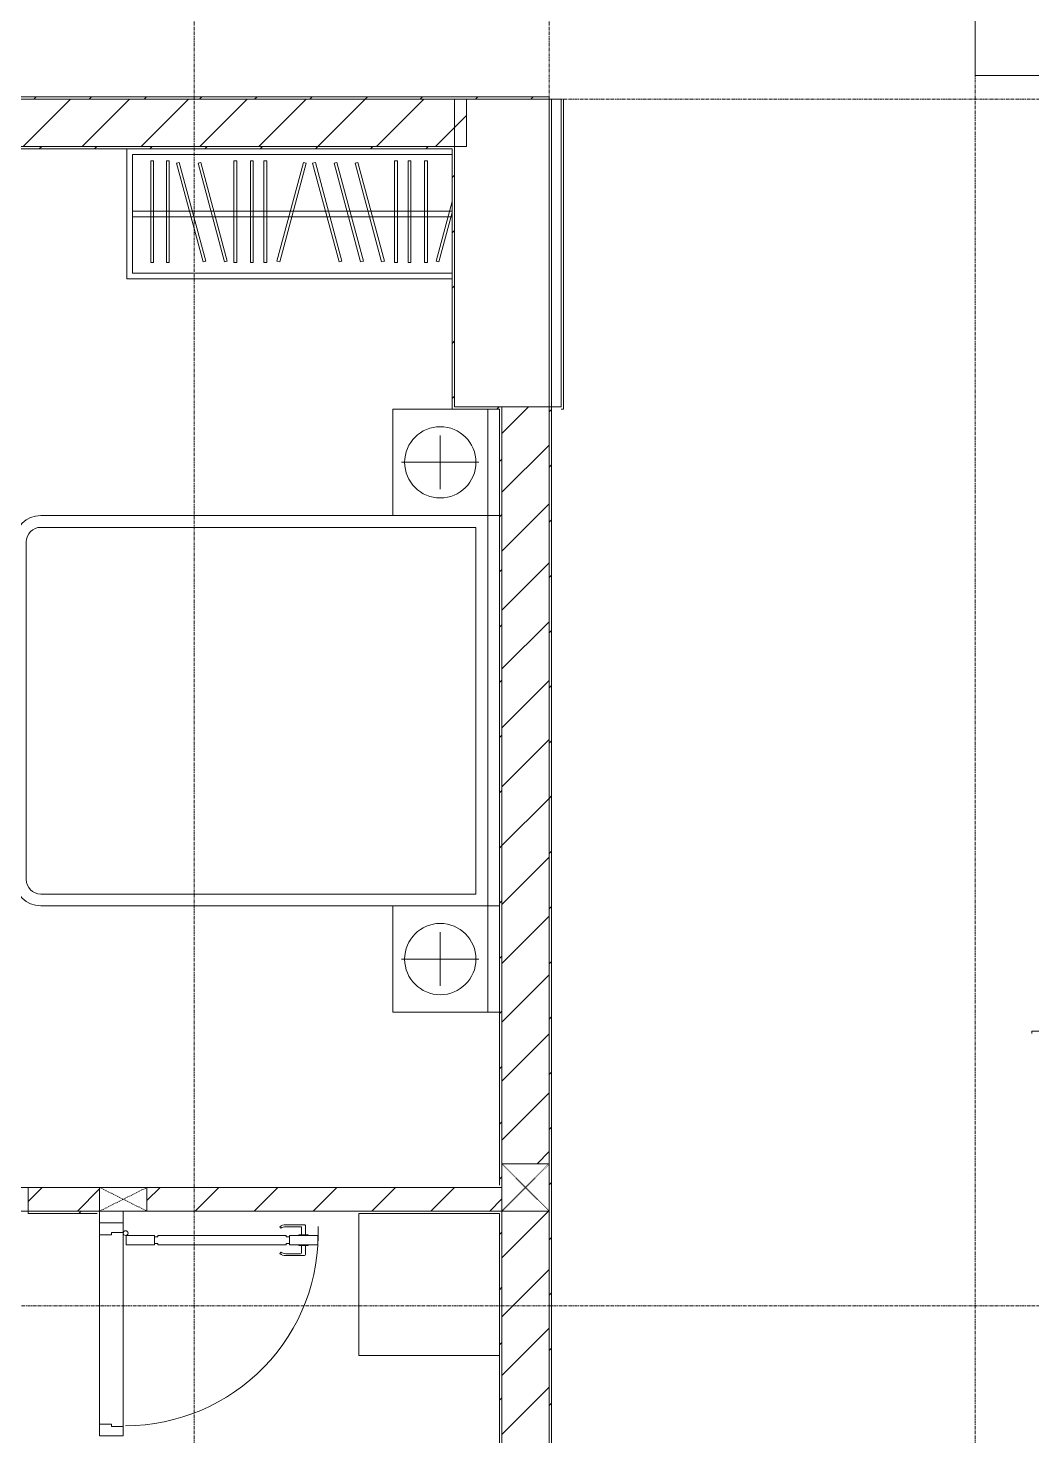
# Model space of a CAD drawing. Header units: millimetres. Extents: x 5357 to 201988, y -16345 to 109895.
# Drawn here: x 114251 to 118492, y 27887 to 33837 of the extents above; entities that cross this region are included whole.
import ezdxf

# ---------------------------------------------------------------- set-up
doc = ezdxf.new("R2010")
doc.units = ezdxf.units.MM
doc.linetypes.add('Dash', pattern=[6, 3, -3])
doc.linetypes.add('Grid Line', pattern=[22.225, 12.7, -3.175, 3.175, -3.175])
for name, color, linetype, lineweight in [('0-1', 7, 'Continuous', 5), ('A-DETL-GENF-1', 53, 'Continuous', 9), ('A-DOOR-1', 53, 'Continuous', 9), ('A-FLOR-1', 10, 'Continuous', 9), ('A-FLOR-2', 53, 'Continuous', 9), ('A-WALL', 113, 'Continuous', 9), ('A-WALL-1', 9, 'Continuous', 18), ('A-WALL-2', 53, 'Continuous', 9), ('A-WALL-4', 113, 'Continuous', 18), ('A-WALL-PATT-1', 10, 'Continuous', 9), ('A-WALL-PATT-2', 53, 'Continuous', 9), ('A-WALL-PATT-3', 111, 'Continuous', 9), ('G-IMPT-1', 254, 'Continuous', 9), ('I-FURN-1', 53, 'Continuous', 9), ('I-WALL-1', 9, 'Continuous', 18), ('I-WALL-3', 2, 'Continuous', 18), ('S-COLS', 52, 'Continuous', 9), ('S-COLS-2', 9, 'Continuous', 18), ('S-COLS-4', 53, 'Continuous', 9), ('S-COLS-5', 52, 'Continuous', 18), ('S-COLS-6', 52, 'Dash', 9), ('S-COLS-HDLN', 52, 'Dash', 9), ('S-COLS-HDLN-1', 53, 'Dash', 9), ('S-GRID-1', 1, 'Grid Line', 9)]:
    doc.layers.add(name, color=color, linetype=linetype, lineweight=lineweight)
pattern_1 = [(45, (0, 0), (-124.4508, 124.4508), [])]
pattern_2 = [(45, (0, 0), (-116.67262, 116.67262), [])]

# ---------------------------------------------------------------- blocks, each defined once
blk = doc.blocks.new('NCV_TKTC_KET CAU_rvt-1-TKCS_MB SÂN ĐƯỜNG NỘI BỘ')
at = {"layer": 'A-FLOR-1'}
for p, q in [((118252.6, 33636.9), (118252.6, 35387.4)), ((118252.6, 35387.4), (118252.6, 33636.9)), ((118852.6, 33636.9), (118252.6, 33636.9)), ((118252.6, 33636.9), (118852.6, 33636.9)), ((114752.6, 28836.9), (114652.6, 28836.9)), ((114652.6, 28836.9), (114652.6, 28786.9)), ((114652.6, 28786.9), (114652.6, 28836.9)), ((114652.6, 28836.9), (114752.6, 28836.9)), ((114752.6, 28836.9), (114652.6, 28836.9)), ((114652.6, 28836.9), (114652.6, 28786.9)), ((115506.7, 28836.9), (114752.6, 28836.9)), ((114752.6, 28836.9), (115506.7, 28836.9)), ((115506.7, 28836.9), (114752.6, 28836.9)), ((114652.6, 28786.9), (114652.6, 28746.9)), ((114652.6, 28746.9), (114652.6, 28786.9)), ((114652.6, 28786.9), (114652.6, 28746.9)), ((114652.6, 28746.9), (114652.6, 27926.9)), ((114652.6, 27926.9), (114652.6, 28746.9)), ((114652.6, 28746.9), (114652.6, 27926.9)), ((114652.6, 27926.9), (114652.6, 27886.9)), ((114652.6, 27886.9), (114652.6, 27926.9)), ((114652.6, 27926.9), (114652.6, 27886.9))]:
    blk.add_line(p, q, dxfattribs=at)
at = {"layer": 'S-COLS-2'}
for p, q in [((116502.6, 33536.9), (116052.6, 33536.9)), ((116052.6, 33536.9), (116052.6, 32236.9)), ((116502.6, 32236.9), (116502.6, 33536.9)), ((116052.6, 32236.9), (116502.6, 32236.9))]:
    blk.add_line(p, q, dxfattribs=at)
blk = doc.blocks.new('DOOR_CW_01 CANH MO-PANEL KINH - DIW_01-900x2200-CỬA GỖ VÂN LAMINATE-553393-TKCS_MB SÂN ĐƯỜNG NỘI BỘ')
at = {"layer": 'A-DETL-GENF-1'}
for p, q in [((-397, 872), (-357, 872)), ((-397, 752), (-397, 872)), ((-357, 872), (-357, 752)), ((-442, 737), (-442, 816.5)), ((-399, 820.5), (-438, 820.5)), ((-434, 799.5), (-434, 737)), ((-399, 803.5), (-430, 803.5)), ((-399, 831.8), (-397, 831.8)), ((-399, 792.2), (-399, 831.8)), ((-397, 792.2), (-399, 792.2)), ((-397, 792.2), (-397, 831.8)), ((-357, 792.2), (-357, 831.8)), ((-355, 831.8), (-357, 831.8)), ((-357, 792.2), (-355, 792.2)), ((-355, 792.2), (-355, 831.8)), ((-355, 820.5), (-316, 820.5)), ((-355, 803.5), (-324, 803.5)), ((-320, 799.5), (-320, 737)), ((-312, 737), (-312, 816.5)), ((-433.9, 711.2), (-427.3, 715.8)), ((-357, 752), (-397, 752)), ((-397, 738), (-391, 738)), ((-397, 738), (-397, 196)), ((-363, 752), (-391, 752)), ((-391, 752), (-391, 738)), ((-363, 738), (-363, 752)), ((-357, 738), (-363, 738)), ((-357, 196), (-357, 738)), ((-320.1, 711.2), (-326.7, 715.8)), ((-397, 196), (-391, 196)), ((-357, 182), (-397, 182)), ((-397, 182), (-397, 62)), ((-391, 196), (-391, 182)), ((-391, 182), (-363, 182)), ((-357, 196), (-363, 196)), ((-363, 182), (-363, 196)), ((-357, 62), (-357, 182)), ((-397, 62), (-357, 62))]:
    blk.add_line(p, q, dxfattribs=at)
blk.add_circle((-407, 60), 10, dxfattribs=at)
for centre, radius, start, end in [((-407, 60), 814, 360, 92), ((-438, 816.5), 4, 90, 180), ((-430, 799.5), 4, 90, 180), ((-324, 799.5), 4, 360, 90), ((-316, 816.5), 4, 0, 90), ((-397, 737), 45, 180, 215), ((-397, 737), 37, 180, 215), ((-357, 737), 37, 325, 0), ((-357, 737), 45, 325, 0)]:
    blk.add_arc(centre, radius, start, end, dxfattribs=at)
at = {"layer": 'A-DOOR-1'}
for p, q in [((-410, 50), (-450, 50)), ((-450, 50), (-450, -50)), ((-410, 0), (-410, 50)), ((-400, 0), (-410, 0)), ((-407, 50), (-382, 50)), ((-400, -50), (-400, 0)), ((410, 0), (400, 0)), ((400, 0), (400, -50)), ((450, 50), (410, 50)), ((410, 50), (410, 0)), ((450, -50), (450, 50)), ((-450, -50), (-400, -50)), ((400, -50), (450, -50))]:
    blk.add_line(p, q, dxfattribs=at)
blk = doc.blocks.new('GIUONG NGU-2TAB-1600x2000 - GIUONG NGU-2TAB-1600x2000-851491-TKCS_MB SÂN ĐƯỜNG NỘI BỘ')
at = {"layer": 'I-FURN-1'}
for p, q in [((569.6, 2050), (1997.1, 2050)), ((1997.1, 2050), (569.6, 2050)), ((1997.1, 2000), (569.6, 2000)), ((458.5, 50), (458.5, 1938.9)), ((458.5, 1938.9), (458.5, 50)), ((508.5, 1938.9), (508.5, 100)), ((2058.2, 100), (2058.2, 1938.9)), ((2108.2, 1938.9), (2108.2, 50)), ((2108.2, 50), (2108.2, 1938.9)), ((8.5, 50), (8.5, 450.3)), ((8.5, 450.3), (458.5, 450.3)), ((8.5, 450.3), (458.5, 450.3)), ((8.5, 50), (8.5, 450.3)), ((458.5, 450.3), (458.5, 50)), ((458.5, 450.3), (458.5, 50)), ((2108.2, 50), (2108.2, 450.3)), ((2108.2, 450.3), (2558.2, 450.3)), ((2108.2, 450.3), (2108.2, 50)), ((2558.2, 450.3), (2108.2, 450.3)), ((2558.2, 450.3), (2558.2, 50)), ((2558.2, 50), (2558.2, 450.3)), ((233.5, 86.8), (233.5, 413.5)), ((2333.2, 86.8), (2333.2, 413.5)), ((120.2, 250.2), (346.8, 250.2)), ((2446.5, 250.2), (2219.8, 250.2)), ((508.5, 100), (2058.2, 100)), ((458.5, 50), (8.5, 50)), ((8.5, 0), (8.5, 50)), ((8.5, 50), (458.5, 50)), ((458.5, 50), (8.5, 50)), ((2108.2, 50), (458.5, 50)), ((458.5, 50), (458.5, 0)), ((458.5, 0), (458.5, 50)), ((458.5, 50), (2108.2, 50)), ((458.5, 50), (2108.2, 50)), ((2558.2, 50), (2108.2, 50)), ((2108.2, 50), (2558.2, 50)), ((2108.2, 0), (2108.2, 50)), ((2108.2, 50), (2108.2, 0)), ((2108.2, 50), (2558.2, 50)), ((2558.2, 50), (2558.2, 0))]:
    blk.add_line(p, q, dxfattribs=at)
for centre in [(233.5, 250.2), (2333.2, 250.2)]:
    blk.add_circle(centre, 150.7, dxfattribs=at)
for centre, radius, start, end in [((569.6, 1938.9), 111.1, 90, 180), ((569.6, 1938.9), 111.1, 90, 180), ((1997.1, 1938.9), 111.1, 360, 89.21368), ((1997.1, 1938.9), 111.1, 0, 88.98134), ((569.6, 1938.9), 61.1, 90, 180), ((1997.1, 1938.9), 61.1, 360, 90)]:
    blk.add_arc(centre, radius, start, end, dxfattribs=at)
blk = doc.blocks.new('TU QUAN AO-SUITE ROOM_3 - TU QUAN AO-SUITE ROOM_3-850635-TKCS_MB SÂN ĐƯỜNG NỘI BỘ')
at = {"layer": 'I-FURN-1'}
for p, q in [((-550, 1500), (0, 1500)), ((-550, 125), (-550, 1500)), ((0, 1500), (-550, 1500)), ((-550, 1500), (-550, 125)), ((-24, 1476), (-526, 1476)), ((-526, 1476), (-526, 600)), ((-526, 1476), (-526, 125)), ((-287, 576), (-287, 1476)), ((-263, 576), (-263, 1476)), ((-24, 124.8), (-24, 1476)), ((-480.1, 1386.9), (-480.1, 1398.9)), ((-480.1, 1398.9), (-50.1, 1398.9)), ((-480.1, 1386.9), (-480.1, 1398.9)), ((-50.1, 1386.9), (-480.1, 1386.9)), ((-50.1, 1398.9), (-50.1, 1386.9)), ((-480.1, 1320.5), (-480.1, 1332.5)), ((-480.1, 1332.5), (-50.1, 1332.5)), ((-480.1, 1320.5), (-480.1, 1332.5)), ((-50.1, 1320.5), (-480.1, 1320.5)), ((-50.1, 1332.5), (-50.1, 1320.5)), ((-478.3, 1178.1), (-61.3, 1289.9)), ((-58.2, 1278.3), (-475.2, 1166.5)), ((-61.3, 1289.9), (-58.2, 1278.3)), ((-478.3, 1086.9), (-61.3, 1198.6)), ((-61.3, 1198.6), (-58.2, 1187.1)), ((-475.2, 1166.5), (-478.3, 1178.1)), ((-58.2, 1187.1), (-475.2, 1075.3)), ((-475.2, 1075.3), (-478.3, 1086.9)), ((-480.1, 1035.3), (-480.1, 1047.3)), ((-480.1, 1047.3), (-50.1, 1047.3)), ((-480.1, 1035.3), (-480.1, 1047.3)), ((-50.1, 1035.3), (-480.1, 1035.3)), ((-50.1, 1047.3), (-50.1, 1035.3)), ((-480.1, 965.8), (-480.1, 977.8)), ((-480.1, 977.8), (-50.1, 977.8)), ((-480.1, 965.8), (-480.1, 977.8)), ((-50.1, 965.8), (-480.1, 965.8)), ((-50.1, 977.8), (-50.1, 965.8)), ((-480.1, 908.6), (-480.1, 920.6)), ((-480.1, 920.6), (-50.1, 920.6)), ((-480.1, 908.6), (-480.1, 920.6)), ((-50.1, 908.6), (-480.1, 908.6)), ((-50.1, 920.6), (-50.1, 908.6)), ((-475.2, 865.5), (-478.3, 853.9)), ((-478.3, 853.9), (-61.3, 742.1)), ((-58.2, 753.7), (-475.2, 865.5)), ((-478.3, 603.1), (-61.3, 714.9)), ((-61.3, 742.1), (-58.2, 753.7)), ((-61.3, 714.9), (-58.2, 703.3)), ((-58.2, 703.3), (-475.2, 591.5)), ((-526, 125), (-526, 600)), ((-478.3, 511.9), (-61.3, 623.6)), ((-475.2, 591.5), (-478.3, 603.1)), ((-58.2, 612.1), (-475.2, 500.3)), ((-61.3, 623.6), (-58.2, 612.1)), ((-550, 125), (-550, 576)), ((-287, 125), (-287, 576)), ((-263, 125), (-263, 576)), ((-478.3, 423.1), (-61.3, 534.9)), ((-475.2, 500.3), (-478.3, 511.9)), ((-58.2, 523.3), (-475.2, 411.5)), ((-61.3, 534.9), (-58.2, 523.3)), ((-475.2, 411.5), (-478.3, 423.1)), ((-480.1, 368.4), (-480.1, 356.4)), ((-50.1, 368.4), (-480.1, 368.4)), ((-50.1, 356.4), (-50.1, 368.4)), ((-480.1, 356.4), (-50.1, 356.4)), ((-480.1, 311.2), (-480.1, 299.2)), ((-50.1, 311.2), (-480.1, 311.2)), ((-480.1, 299.2), (-50.1, 299.2)), ((-50.1, 299.2), (-50.1, 311.2)), ((-480.1, 241.7), (-480.1, 229.7)), ((-50.1, 241.7), (-480.1, 241.7)), ((-50.1, 229.7), (-50.1, 241.7)), ((-480.1, 229.7), (-50.1, 229.7)), ((-475.2, 192.7), (-478.3, 181.1)), ((-478.3, 181.1), (-269, 125)), ((-222.7, 125), (-475.2, 192.7))]:
    blk.add_line(p, q, dxfattribs=at)
blk = doc.blocks.new('MAY GIAT - MAY GIAT_dwg-348053-TKCS_MB SÂN ĐƯỜNG NỘI BỘ')
at = {"layer": 'G-IMPT-1', "flags": 128}
blk.add_lwpolyline([(5, 596.6), (5, 2.3), (605, 2.3), (605, 596.6)], dxfattribs=at)
blk = doc.blocks.new('MAY GIAT - MAY GIAT-401071-TKCS_MB SÂN ĐƯỜNG NỘI BỘ')
at = {"layer": 'I-FURN-1'}
for p, q in [((5, -2.3), (605, -2.3)), ((5, -596.6), (5, -2.3)), ((605, -2.3), (605, -596.6))]:
    blk.add_line(p, q, dxfattribs=at)
at = {"extrusion": (0, 0, -1), "zscale": -1, "rotation": 180}
blk.add_blockref('MAY GIAT - MAY GIAT_dwg-348053-TKCS_MB SÂN ĐƯỜNG NỘI BỘ', (0, 0), dxfattribs=at)
blk = doc.blocks.new('G1_SOF - BO TRU - 100x200-V107-TKCS_MB SÂN ĐƯỜNG NỘI BỘ')
at = {"layer": 'S-COLS-2'}
for p, q in [((-50, 100), (50, 100)), ((-50, -100), (-50, 100)), ((50, 100), (50, -100)), ((50, -100), (-50, -100))]:
    blk.add_line(p, q, dxfattribs=at)
at = {"layer": 'S-COLS-HDLN-1'}
for p, q in [((50, -100), (-50, 100)), ((-50, -100), (50, 100))]:
    blk.add_line(p, q, dxfattribs=at)
blk = doc.blocks.new('DOOR_CW_01 CANH MO-PANEL KINH - DIG_01-900x2200-CỬA NHÔM KÍNH-400868-TKCS_MB SÂN ĐƯỜNG NỘI BỘ')
at = {"layer": 'A-DETL-GENF-1'}
for p, q in [((-397, 872), (-357, 872)), ((-397, 752), (-397, 872)), ((-357, 872), (-357, 752)), ((-442, 737), (-442, 816.5)), ((-399, 820.5), (-438, 820.5)), ((-434, 799.5), (-434, 737)), ((-399, 803.5), (-430, 803.5)), ((-399, 831.8), (-397, 831.8)), ((-399, 792.2), (-399, 831.8)), ((-397, 792.2), (-399, 792.2)), ((-397, 792.2), (-397, 831.8)), ((-357, 792.2), (-357, 831.8)), ((-355, 831.8), (-357, 831.8)), ((-357, 792.2), (-355, 792.2)), ((-355, 792.2), (-355, 831.8)), ((-355, 820.5), (-316, 820.5)), ((-355, 803.5), (-324, 803.5)), ((-320, 799.5), (-320, 737)), ((-312, 737), (-312, 816.5)), ((-433.9, 711.2), (-427.3, 715.8)), ((-357, 752), (-397, 752)), ((-397, 738), (-391, 738)), ((-397, 738), (-397, 196)), ((-363, 752), (-391, 752)), ((-391, 752), (-391, 738)), ((-363, 738), (-363, 752)), ((-357, 738), (-363, 738)), ((-357, 196), (-357, 738)), ((-320.1, 711.2), (-326.7, 715.8)), ((-397, 196), (-391, 196)), ((-357, 182), (-397, 182)), ((-397, 182), (-397, 62)), ((-391, 196), (-391, 182)), ((-391, 182), (-363, 182)), ((-357, 196), (-363, 196)), ((-363, 182), (-363, 196)), ((-357, 62), (-357, 182)), ((-397, 62), (-357, 62))]:
    blk.add_line(p, q, dxfattribs=at)
blk.add_circle((-407, 60), 10, dxfattribs=at)
for centre, radius, start, end in [((-407, 60), 814, 360, 92), ((-438, 816.5), 4, 90, 180), ((-430, 799.5), 4, 90, 180), ((-324, 799.5), 4, 360, 90), ((-316, 816.5), 4, 0, 90), ((-397, 737), 45, 180, 215), ((-397, 737), 37, 180, 215), ((-357, 737), 37, 325, 0), ((-357, 737), 45, 325, 0)]:
    blk.add_arc(centre, radius, start, end, dxfattribs=at)
at = {"layer": 'A-DOOR-1'}
for p, q in [((-410, 50), (-450, 50)), ((-450, 50), (-450, -50)), ((-410, 0), (-410, 50)), ((-400, 0), (-410, 0)), ((-407, 50), (-382, 50)), ((-400, -50), (-400, 0)), ((410, 0), (400, 0)), ((400, 0), (400, -50)), ((450, 50), (410, 50)), ((410, 50), (410, 0)), ((450, -50), (450, 50)), ((-450, -50), (-400, -50)), ((400, -50), (450, -50))]:
    blk.add_line(p, q, dxfattribs=at)
blk = doc.blocks.new('NCV_TKTC_TANG 1_rvt-1-TKCS_MB SÂN ĐƯỜNG NỘI BỘ')
at = {"layer": 'A-WALL-PATT-1'}
h = blk.add_hatch(dxfattribs=at)
h.set_pattern_fill('FP_1', color=256, style=0, pattern_type=2)
h.set_pattern_definition(pattern_1)
h.paths.add_polyline_path([(113152.6, 28836.9), (113350.5, 28837.4), (113350.5, 28936.9), (113050.9, 28936.9), (113050.9, 28836.9), (113085.8, 28836.9)])
h.paths.add_polyline_path([(112250.9, 28836.9), (112250.9, 28936.9), (111452.6, 28936.9), (111452.6, 28836.9), (111875.4, 28836.9)])
h.paths.add_polyline_path([(116052.6, 28836.9), (116252.6, 28836.9), (116252.6, 28936.9), (114752.6, 28936.9), (114752.6, 28836.9), (115506.7, 28836.9)])
h.paths.add_polyline_path([(114288.6, 28836.9), (114552.6, 28837.4), (114552.6, 28936.9), (114250.5, 28936.9), (114250.5, 28836.9)])
at = {"layer": 'A-WALL-PATT-2'}
h = blk.add_hatch(dxfattribs=at)
h.set_pattern_fill('FP_2', color=256, style=0, pattern_type=2)
h.set_pattern_definition(pattern_2)
h.paths.add_polyline_path([(113748.4, 33326.9), (116052.6, 33326.9), (116052.6, 33336.9), (113262.6, 33336.9), (113262.6, 33326.9), (113610, 33326.9)])
h = blk.add_hatch(dxfattribs=at)
h.set_pattern_fill('FP_2', color=256, style=0, pattern_type=2)
h.set_pattern_definition(pattern_2)
h.paths.add_polyline_path([(116052.6, 32226.9), (116052.6, 33326.9), (116042.6, 33326.9), (116044.1, 32226.9)])
h = blk.add_hatch(dxfattribs=at)
h.set_pattern_fill('FP_2', color=256, style=0, pattern_type=2)
h.set_pattern_definition(pattern_2)
h.paths.add_polyline_path([(116192.6, 32226.9), (116242.6, 32226.9), (116242.6, 32236.9), (116052.6, 32236.9), (116053.2, 32226.9), (116102.6, 32226.9)])
h = blk.add_hatch(dxfattribs=at)
h.set_pattern_fill('FP_2', color=256, style=0, pattern_type=2)
h.set_pattern_definition(pattern_2)
h.paths.add_polyline_path([(116252.6, 28936.9), (116252.6, 32236.9), (116242.6, 32236.9), (116242.6, 28936.9)])
h = blk.add_hatch(dxfattribs=at)
h.set_pattern_fill('FP_2', color=256, style=0, pattern_type=2)
h.set_pattern_definition(pattern_2)
h.paths.add_polyline_path([(111252.6, 28826.9), (112250.9, 28826.9), (112250.9, 28836.9), (111252.6, 28836.9)])
h.paths.add_polyline_path([(113050.9, 28826.9), (113350.5, 28826.9), (113350.5, 28836.9), (113050.9, 28836.9)])
h.paths.add_polyline_path([(114478.7, 28826.9), (114552.6, 28826.9), (114552.6, 28836.9), (114250.5, 28836.9), (114250.5, 28826.9), (114296.2, 28826.9)])
h = blk.add_hatch(dxfattribs=at)
h.set_pattern_fill('FP_2', color=256, style=0, pattern_type=2)
h.set_pattern_definition(pattern_2)
h.paths.add_polyline_path([(116252.6, 25836.9), (116252.6, 28836.9), (116242.6, 28836.9), (116242.6, 25836.9)])
at = {"layer": 'A-FLOR-1'}
for p, q in [((114552.6, 28826.9), (114552.6, 28786.9)), ((114552.6, 28786.9), (114552.6, 28736.9)), ((114552.6, 28736.9), (114552.6, 27936.9)), ((114552.6, 27936.9), (114552.6, 27886.9))]:
    blk.add_line(p, q, dxfattribs=at)
at = {"layer": 'A-FLOR-2'}
blk.add_line((114552.6, 27936.9), (114552.6, 28736.9), dxfattribs=at)
at = {"layer": 'A-WALL-1'}
for p, q in [((116252.6, 28936.9), (116242.6, 28936.9)), ((116252.6, 28836.9), (116252.6, 28936.9)), ((114552.6, 28836.9), (114552.6, 28826.9)), ((114652.6, 28826.9), (114652.6, 28836.9)), ((116242.6, 28836.9), (116252.6, 28836.9))]:
    blk.add_line(p, q, dxfattribs=at)
at = {"layer": 'A-WALL-2'}
for p, q in [((114552.6, 28936.9), (114250.5, 28936.9)), ((116242.6, 28936.9), (114752.6, 28936.9)), ((114250.5, 28836.9), (114552.6, 28836.9)), ((114552.6, 28836.9), (114250.5, 28836.9)), ((114552.6, 28826.9), (114552.6, 28786.9)), ((114652.6, 28786.9), (114652.6, 28826.9)), ((114752.6, 28836.9), (116242.6, 28836.9)), ((114652.6, 28746.9), (114652.6, 27926.9)), ((114552.6, 27936.9), (114552.6, 28736.9))]:
    blk.add_line(p, q, dxfattribs=at)
at = {"layer": 'I-WALL-1'}
for p, q in [((116052.6, 33336.9), (113262.6, 33336.9)), ((113262.6, 33326.9), (116042.6, 33326.9)), ((116042.6, 33326.9), (116042.6, 32226.9)), ((116052.6, 33326.9), (116052.6, 33336.9)), ((116052.6, 32236.9), (116052.6, 33326.9)), ((116042.6, 32226.9), (116052.6, 32226.9)), ((116242.6, 32236.9), (116052.6, 32236.9)), ((116052.6, 32226.9), (116242.6, 32226.9)), ((116252.6, 32236.9), (116242.6, 32236.9)), ((116242.6, 32226.9), (116242.6, 28946.9)), ((116252.6, 28936.9), (116252.6, 32236.9)), ((116242.6, 28936.9), (116252.6, 28936.9)), ((114250.5, 28836.9), (114250.5, 28826.9)), ((114250.5, 28826.9), (114542.6, 28826.9)), ((114552.6, 28826.9), (114552.6, 28836.9)), ((116252.6, 28836.9), (116242.6, 28836.9)), ((116242.6, 28826.9), (116242.6, 25846.9)), ((116252.6, 25836.9), (116252.6, 28836.9))]:
    blk.add_line(p, q, dxfattribs=at)
at = {"layer": 'A-DOOR-1'}
blk.add_blockref('DOOR_CW_01 CANH MO-PANEL KINH - DIW_01-900x2200-CỬA GỖ VÂN LAMINATE-553393-TKCS_MB SÂN ĐƯỜNG NỘI BỘ', (113800.5, 28886.9), dxfattribs=at)
at = {"layer": 'A-DOOR-1', "rotation": 270.0000000000003}
blk.add_blockref('DOOR_CW_01 CANH MO-PANEL KINH - DIG_01-900x2200-CỬA NHÔM KÍNH-400868-TKCS_MB SÂN ĐƯỜNG NỘI BỘ', (114602.6, 28336.9), dxfattribs=at)
at = {"layer": 'I-FURN-1'}
for name, p, rotation in [('TU QUAN AO-SUITE ROOM_3 - TU QUAN AO-SUITE ROOM_3-850635-TKCS_MB SÂN ĐƯỜNG NỘI BỘ', (116167.6, 33326.9), 90.00000000000001), ('GIUONG NGU-2TAB-1600x2000 - GIUONG NGU-2TAB-1600x2000-851491-TKCS_MB SÂN ĐƯỜNG NỘI BỘ', (116242.6, 29668.6), 89.99999999999915), ('MAY GIAT - MAY GIAT-401071-TKCS_MB SÂN ĐƯỜNG NỘI BỘ', (115645.9, 28222), 89.9999999999998)]:
    blk.add_blockref(name, p, dxfattribs=dict(at, rotation=rotation))
at = {"layer": 'S-COLS-4', "rotation": 90.00000000000037}
blk.add_blockref('G1_SOF - BO TRU - 100x200-V107-TKCS_MB SÂN ĐƯỜNG NỘI BỘ', (114652.6, 28886.9), dxfattribs=at)
blk = doc.blocks.new('G1_SOF - BO TRU - 200x200-3050151-TKCS_MB SÂN ĐƯỜNG NỘI BỘ')
at = {"layer": 'S-COLS-HDLN'}
for p, q in [((-100, 100), (100, -100)), ((100, 100), (-100, -100))]:
    blk.add_line(p, q, dxfattribs=at)

msp = doc.modelspace()

# ---------------------------------------------------------------- hatches: boundary and pattern name
at = {"layer": 'A-WALL-PATT-3'}
h = msp.add_hatch(dxfattribs=at)
h.set_pattern_fill('FP_2', color=256, style=0, pattern_type=2)
h.set_pattern_definition(pattern_2)
h.paths.add_polyline_path([(113692.2, 33536.9), (116452.6, 33536.9), (116452.6, 33546.9), (109567.6, 33546.9), (109567.6, 33536.9), (113661.3, 33536.9)])
h.paths.add_polyline_path([(106452.6, 33536.9), (108477.6, 33536.9), (108477.6, 33546.9), (104412.6, 33546.9), (104412.6, 33536.9), (105549.7, 33536.9)])
h = msp.add_hatch(dxfattribs=at)
h.set_pattern_fill('FP_1', color=256, style=0, pattern_type=2)
h.set_pattern_definition(pattern_1)
h.paths.add_polyline_path([(116102.6, 33336.9), (116102.6, 33536.9), (111452.6, 33536.9), (111452.6, 33336.9), (116052.6, 33336.9)])
h.paths.add_polyline_path([(108377.6, 33336.9), (108477.6, 33336.9), (108477.6, 33536.9), (108377.6, 33536.9), (108377.6, 33376.9)])
h.paths.add_polyline_path([(109567.6, 33336.9), (111252.6, 33337.2), (111252.6, 33536.9), (109567.6, 33536.9), (109567.6, 33376.9)])
h = msp.add_hatch(dxfattribs=at)
h.set_pattern_fill('FP_1', color=256, style=0, pattern_type=2)
h.set_pattern_definition(pattern_1)
h.paths.add_polyline_path([(116252.6, 25836.9), (116452.6, 25836.9), (116452.6, 28836.9), (116252.6, 28836.9), (116252.6, 26064.2)])
h.paths.add_polyline_path([(116252.6, 29036.9), (116452.6, 29036.9), (116452.6, 32237), (116252.6, 32237), (116252.6, 29707)])
h = msp.add_hatch(dxfattribs=at)
h.set_pattern_fill('FP_2', color=256, style=0, pattern_type=2)
h.set_pattern_definition(pattern_2)
h.paths.add_polyline_path([(116462.6, 25836.9), (116462.6, 32236.9), (116452.6, 32236.9), (116452.6, 25836.9), (116457.3, 25836.9)])

# ---------------------------------------------------------------- linework, layer by layer
at = {"layer": 'A-WALL'}
for p, q in [((116102.6, 33536.9), (111452.6, 33536.9)), ((111452.6, 33536.9), (116102.6, 33536.9)), ((116512.6, 33536.9), (116512.6, 33421.3)), ((116512.6, 33421.3), (116512.6, 32226.9)), ((116502.6, 32226.9), (116512.6, 32226.9)), ((116252.6, 29036.9), (116452.6, 29036.9)), ((116452.6, 28836.9), (116252.6, 28836.9))]:
    msp.add_line(p, q, dxfattribs=at)
at = {"layer": 'A-WALL-4'}
for p, q in [((116102.6, 33336.9), (116102.6, 33536.9)), ((111452.6, 33336.9), (116102.6, 33336.9)), ((116252.6, 32237), (116252.6, 29036.9)), ((116452.6, 32237), (116252.6, 32237)), ((116452.6, 29036.9), (116452.6, 32237)), ((116252.6, 28836.9), (116252.6, 25836.9)), ((116452.6, 25836.9), (116452.6, 28836.9))]:
    msp.add_line(p, q, dxfattribs=at)
at = {"layer": 'I-WALL-3'}
for p, q in [((116452.6, 33546.9), (109567.6, 33546.9)), ((116102.6, 33536.9), (116462.6, 33536.9)), ((116452.6, 33546.9), (116452.6, 24536.8)), ((116462.6, 24536.8), (116462.6, 33536.9)), ((118847.5, 29596.9), (118492.5, 29596.9)), ((118492.5, 29596.9), (118492.5, 29586.9))]:
    msp.add_line(p, q, dxfattribs=at)
at = {"layer": 'S-COLS'}
for p, q in [((116452.6, 29036.9), (116252.6, 29036.9)), ((116252.6, 28836.9), (116452.6, 28836.9))]:
    msp.add_line(p, q, dxfattribs=at)
at = {"layer": 'S-COLS-5'}
for p, q in [((116252.6, 29036.9), (116252.6, 28836.9)), ((116452.6, 28836.9), (116452.6, 29036.9))]:
    msp.add_line(p, q, dxfattribs=at)
at = {"layer": 'S-GRID-1'}
for p, q in [((114952.6, 20960.6), (114952.6, 80482.7)), ((116452.6, 20960.6), (116452.6, 80482.7)), ((118252.6, 20960.6), (118252.6, 80482.7)), ((131551.8, 33536.9), (29351.8, 33536.9)), ((131551.8, 28436.9), (29351.8, 28436.9))]:
    msp.add_line(p, q, dxfattribs=at)

# ---------------------------------------------------------------- block references
at = {"layer": '0-1'}
for name in ['NCV_TKTC_KET CAU_rvt-1-TKCS_MB SÂN ĐƯỜNG NỘI BỘ', 'NCV_TKTC_TANG 1_rvt-1-TKCS_MB SÂN ĐƯỜNG NỘI BỘ']:
    msp.add_blockref(name, (0, 0), dxfattribs=at)
at = {"layer": 'S-COLS-6'}
msp.add_blockref('G1_SOF - BO TRU - 200x200-3050151-TKCS_MB SÂN ĐƯỜNG NỘI BỘ', (116352.6, 28936.9), dxfattribs=at)

doc.saveas('drawing.dxf')
